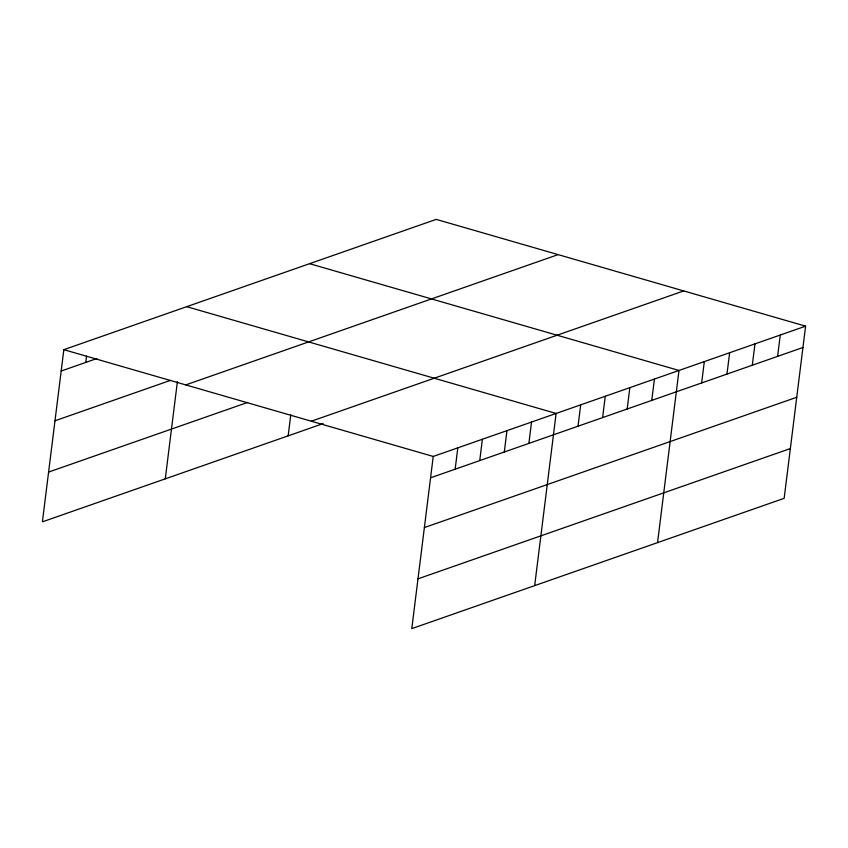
<?xml version="1.0" encoding="UTF-8"?>
<svg xmlns="http://www.w3.org/2000/svg" width="848" height="848" viewBox="0 0 848 848"><rect width="100%" height="100%" fill="white"/><g stroke="black" fill="none" stroke-linecap="round" stroke-linejoin="round"><path stroke-width="1.27" d="M805.6 326.162L433.233 456.447L411.789 628.622L784.156 498.327L805.6 326.162L436.211 219.378L63.844 349.673L42.4 521.838L323.13 423.608M85.765 362.425L86.538 356.139M165.275 478.844L177.391 381.642M288.161 435.851L290.769 414.895M455.153 469.198L457.814 447.85M479.735 460.602L482.385 439.253M504.306 452.005L506.966 430.657M528.887 443.398L531.537 422.06M534.675 585.618L556.118 413.453L186.719 306.679M578.029 426.205L580.689 404.856M602.61 417.608L605.271 396.26M627.181 409.001L629.841 387.663M651.762 400.404L654.423 379.056M657.55 542.625L678.994 370.459L309.605 263.686M701.656 382.946L704.317 361.598M726.98 374.085L729.64 352.736M752.303 365.234L754.964 343.885M777.616 356.372L780.277 335.024M61.183 371.021L96.82 358.556M54.982 420.788L170.49 380.37M185.744 384.907L558.111 254.623M48.601 472.071L247.669 402.418M311.333 421.212L683.7 290.928M430.583 477.795L802.939 347.51M424.382 527.573L796.738 397.277M417.99 578.845L790.357 448.56M63.844 349.673L433.233 456.447"/></g></svg>
